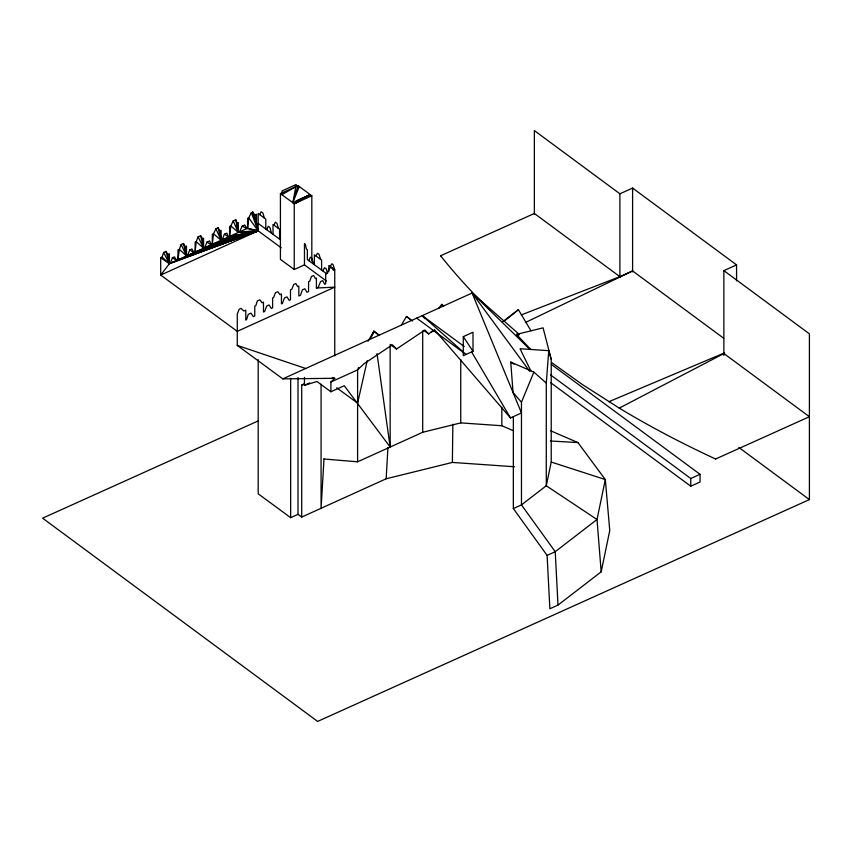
<?xml version="1.0" encoding="UTF-8"?>
<svg xmlns="http://www.w3.org/2000/svg" width="852" height="852" viewBox="0 0 852 852"><rect width="100%" height="100%" fill="white"/><g stroke="black" fill="none" stroke-linecap="round" stroke-linejoin="round"><path stroke-width="1.28" d="M298.008 377.553L298.008 514.342L301.725 517.068L386.169 478.781L452.369 462.434L452.859 424.211M324.005 458.919L321.076 508.293L321.076 384.199M386.169 478.781L387.916 447.641M550.722 430.814L577.933 442.582L605.325 479.57L609.766 530.551L601.182 571.82L557.996 605.08L549.87 608.765L547.101 555.387L513.341 508.569L521.467 504.885L546.281 485.768L546.281 383.08L548.752 350.683L520.061 348.702L530.807 370.833M265.792 229.007L265.792 219.113L258.188 213.522L258.188 230.86L195.161 252L196.205 241.617L198.165 236.824L200.646 235.695L202.606 238.72L203.564 248.188L258.188 230.86L281.224 247.804M280.564 239.87L258.188 223.416L256.527 224.172L254.876 215.023L252.81 212.041L258.188 230.86L212.329 244.215L213.501 233.778L215.886 228.783L218.08 227.793L219.891 230.881L221.094 240.232L258.188 230.86L252.81 212.041L251.34 212.712L248.709 217.814L247.591 228.219L169.399 263.683L160.698 275.068L237.271 331.353L334.751 287.145L316.411 288.019L316.411 278.114L315.421 278.561L313.621 275.473L311.491 276.442L309.787 281.117L308.584 281.671L308.584 291.565L306.965 292.3L304.856 288.743L302.417 289.84L300.479 295.239L298.828 295.995L298.828 286.091L297.71 286.602L295.846 283.535L293.716 284.493L291.81 289.275L290.479 289.872L290.479 299.776L289.179 300.373L286.932 296.869L284.44 297.998L282.353 303.461L281.458 303.866L281.458 293.972L279.978 294.643L277.827 291.703L275.324 292.843L273.684 297.497L272.608 297.987L272.608 307.881L271.341 308.456L269.062 304.963L266.665 306.06L264.684 311.481L263.47 312.024L263.47 302.13L262.043 302.779L259.903 299.829L257.293 301.012L255.856 305.58L254.769 306.07L254.769 315.975L253.353 316.614L250.978 313.163L248.23 314.409L246.547 319.702L245.802 320.043L245.802 310.139L243.853 311.023L241.084 308.371L239.178 309.233L237.271 314.005L237.271 345.401L282.8 378.863L334.751 378.299L330.895 381.994L330.895 391.771L344.251 385.711L390.152 447.044L390.152 345.678M258.188 230.86L193.873 252.586L191.902 248.954L189.762 249.924L187.578 255.44L258.188 230.86L204.789 247.634L206.908 242.149L211.19 244.726L258.188 230.86L186.492 255.93L185.129 246.643L183.425 243.512L181.167 244.535L179.335 249.274L177.972 249.892L177.972 259.796L258.188 230.86L222.17 239.753L224.406 234.215L228.496 236.877L258.188 230.86L176.609 260.414L174.468 256.857L172.402 257.794L170.347 263.257L258.188 230.86L239.518 231.882L242.17 226.163L246.995 228.496L258.188 230.86L169.399 263.683L167.844 254.482L165.97 251.425L163.616 252.49L162.05 257.112L160.698 257.73L160.698 275.068L258.188 230.86L247.591 228.219L247.591 218.325L248.709 217.814L258.188 230.86L229.571 236.387L230.839 225.918L233.182 220.945L235.77 219.773L237.069 223.086L238.304 232.436L258.188 230.86L251.34 212.712M177.972 259.796L179.335 249.274L186.492 255.93L186.492 246.026L185.129 246.643M296.208 186.45L281.905 194.693L282.108 190.901L296.208 184.501L292.822 202.723L310.171 194.565L310.203 196.514L310.203 194.575L296.251 200.902L296.251 202.84L304.824 197.749M530.658 349.448L516.514 334.399L543.086 327.839L551.223 359.363L551.223 462.04L546.281 485.768L597.007 519.507L601.182 571.82M367.191 360.747L357.606 403.134L336.732 387.788M373.293 333.771L373.879 331.204L379.225 335.145M311.821 260.946L311.821 195.779L298.008 185.63L292.822 202.723L299.254 186.545M274.088 225.205L275.249 222.148L276.996 223.437L278.338 228.336M308.957 260.733L310.298 257.208L311.97 258.433L313.44 264.035M521.467 402.208L533.874 372.111L510.753 362.1L513.042 392.516L521.467 402.208L521.467 504.885L555.227 551.702L557.996 605.08M266.761 229.72L268.199 226.259L269.903 227.516L271.522 233.224M358.617 367.468L357.606 369.885L357.606 461.805L323.845 458.994M371.334 337.254L373.879 331.204L378.959 335.315M259.711 214.64L261.138 211.775L262.938 213.096L264.312 218.016M322.802 270.915L324.548 267.677L326.38 269.03L327.434 273.417M368.021 341.258L373.879 331.204M401.217 325.379L406.425 316.443L412.581 320.98M330.203 266.452L331.854 263.758L333.153 264.716L334.751 269.796L334.751 355.838M315.815 255.877L317.583 253.268L319.021 254.322L320.629 259.413M438.546 308.573L441.719 304.377L443.722 306.038M423.7 330.331L428.737 333.952L433.018 330.469M503.905 321.396L518.399 309.691L530.977 330.746M502.776 321.726L518.399 309.691M390.152 344.368L396.5 349.032L424.903 330.033L428.737 333.952M306.965 196.482L310.171 194.565L305.623 197.195M303.344 198.505L294.238 203.756L294.238 269.52L304.462 264.876L326.401 281M431.112 332.291L434.413 330.406M551.734 362.632L582.757 384.784L619.255 408.108L724.658 353.143M525.333 322.557L632.599 270.947L723.731 338.287M294.238 269.52L280.425 259.37L280.425 193.606L298.008 185.63M167.844 254.482L169.399 253.779L169.399 263.683L160.698 257.73M202.606 238.72L203.564 238.283L203.564 248.188L196.205 241.617L195.161 242.096L195.161 252M219.891 230.881L221.094 230.338L221.094 240.232L213.501 233.778L212.329 234.311L212.329 244.215M237.069 223.086L238.304 222.532L238.304 232.436L230.839 225.918L229.571 226.494L229.571 236.387M254.876 215.023L256.527 214.267L256.527 224.172M206.908 242.149L209.613 240.924L211.19 244.726M224.406 234.215L226.813 233.118L228.496 236.877M242.17 226.163L244.748 224.992L246.995 228.496M311.821 195.779L294.238 203.756L280.425 193.606M316.411 288.019L318.328 287.145L320.565 281.618L322.716 280.638L324.687 284.259L325.688 283.812L325.688 273.907L327.434 273.119L329.394 268.316L331.609 267.315L333.483 270.372L334.751 269.796L328.851 265.462L328.851 271.65M282.8 378.863L472.083 293.035L519.315 334.442M301.725 517.068L301.725 385.051L304.143 383.954M304.462 377.372L304.462 385.317L309.723 382.931M330.895 381.994L357.606 369.885L363.953 363.793L392.357 344.794L396.5 349.032M463.286 336.636L472.998 332.237L472.998 351.312L463.286 355.71L463.286 336.636L472.998 351.312M357.606 461.805L422.698 432.283L460.751 422.89L501.839 425.744L513.66 430.856M434.339 329.681L510.497 417.938L521.467 412.964L472.083 293.035L530.114 349.565M258.188 359.682L258.188 493.809L290.66 517.675L298.008 514.342M547.101 555.387L555.227 551.702L597.007 519.507L605.325 479.57L551.223 462.04M440.569 255.781L534.364 213.469L619.894 276.676L632.599 270.947M534.364 214.129L534.364 130.59L619.894 193.798L632.599 188.068L736.565 264.897L736.565 280.872M258.199 420.92L42.6 518.165L317.636 721.41L809.4 499.591L809.4 333.835L723.87 270.627L736.565 264.897M715.605 459.015L809.4 416.713L723.87 353.505M550.616 374.944L690.759 478.505L700.056 474.319L700.056 482.019L690.759 486.204L550.616 382.644M608.85 401.729L724.402 352.92M521.317 314.899L619.894 276.676M301.725 385.051L304.249 384.284M304.462 385.317L316.944 381.515L330.895 391.771M550.584 440.985L577.933 442.582M452.369 462.434L514.587 466.758M237.271 345.401L305.676 368.49M332.344 377.479L334.751 378.299M516.514 334.399L518.719 335.645M172.402 257.794L176.609 260.414M510.753 362.1L514.022 364.177M189.762 249.924L193.873 252.586M424.828 318.648L422.23 315.634L464.255 346.53M416.671 318.158L466.055 354.453L422.23 315.634M326.753 273.822L307.348 259.551L307.348 249.657L306.369 248.944L305.325 244.258L304.462 243.629L304.462 264.876M738.833 447.438L809.4 499.591M551.351 364.432L700.056 474.319M406.425 316.443L410.494 319.734M533.874 372.111L546.281 383.08M162.05 257.112L169.399 263.683L165.97 251.425M481.295 301.097L485.757 305.879M441.719 304.377L443.232 306.422M472.083 293.035L529.688 371.291M471.614 351.94L510.497 417.938M163.616 252.49L169.399 263.683M198.165 236.824L203.564 248.188L200.646 235.695M181.167 244.535L186.492 255.93L183.425 243.512M215.886 228.783L221.094 240.232L218.08 227.793M233.182 220.945L238.304 232.436L235.77 219.773M548.752 350.683L551.223 359.363M377.021 353.58L390.152 447.044M723.87 270.627L723.87 355.497M690.759 478.505L690.759 486.204M632.599 188.068L632.599 271.916M619.894 193.798L619.894 277.337M513.341 416.649L513.341 508.569M501.839 407.309L501.839 425.744M460.751 359.704L460.751 422.89M422.698 330.917L422.698 432.283M321.598 270.031L321.598 260.126L314.377 254.823L314.377 264.727M290.66 378.235L290.66 517.675M279.584 239.146L279.584 229.252L273.013 224.417L273.013 234.321M489.985 310A989.353 571.202 0 0 1 487.482 307.561M484.181 304.302A989.353 571.202 0 0 1 440.59 255.77M715.627 459.004A988.927 570.947 0 0 1 619.244 408.119"/></g></svg>
